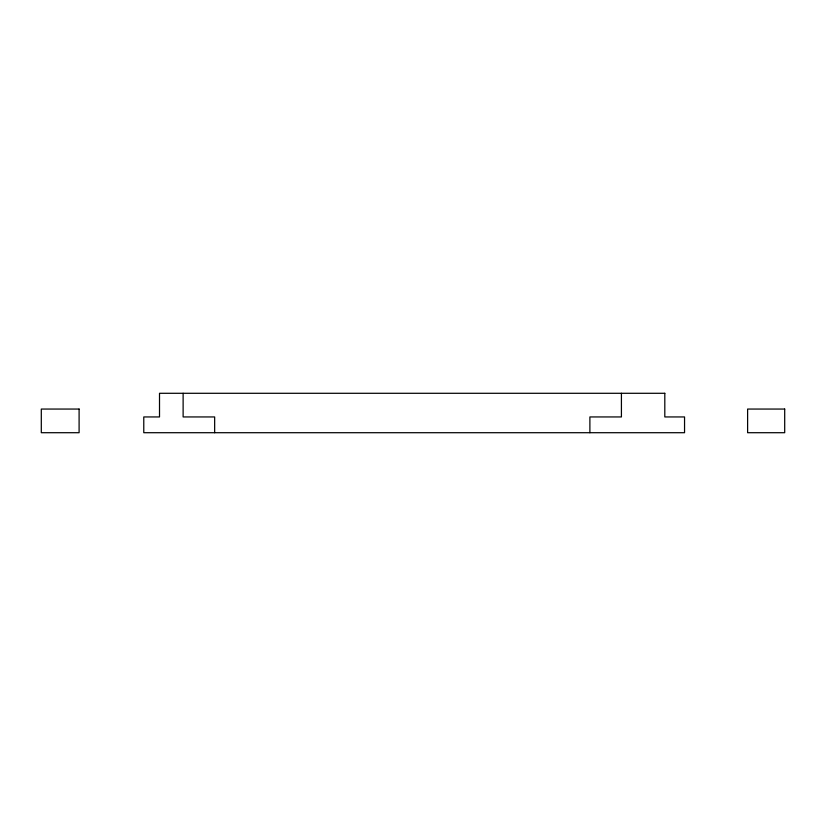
<?xml version="1.0" encoding="UTF-8"?>
<svg xmlns="http://www.w3.org/2000/svg" width="826" height="826" viewBox="0 0 826 826"><rect width="100%" height="100%" fill="white"/><g stroke="black" fill="none" stroke-linecap="round" stroke-linejoin="round"><path stroke-width="1.24" d="M621.42 393.29L621.42 416.944L589.888 416.944L589.888 432.71M214.657 432.71L214.657 416.944L183.124 416.944L183.124 393.29M664.806 393.29L159.511 393.29L159.511 416.944L143.776 416.944L143.776 432.71L684.548 432.71L684.548 416.944L664.806 416.944L664.806 393.29M79.1 409.056L41.3 409.056L41.3 432.71L79.1 432.71L79.1 409.056M784.7 409.056L747.613 409.056L747.613 432.71L784.7 432.71L784.7 409.056"/></g></svg>
